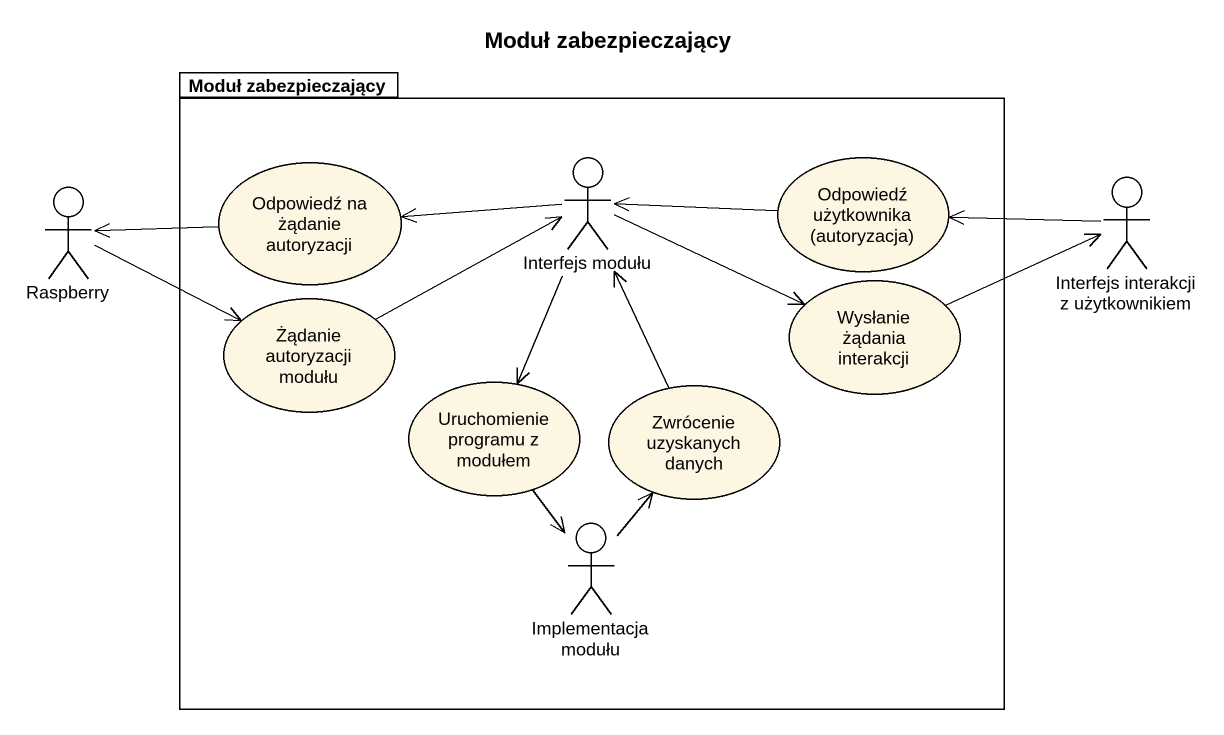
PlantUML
@startuml
title Moduł zabezpieczający
package "Moduł zabezpieczający" as Moduł_zabezpieczający {
  actor "Interfejs modułu" as Interfejs_modułu
  usecase "Odpowiedź użytkownika (autoryzacja)" as Odpowiedź_użytkownika
  usecase "Odpowiedź na żądanie autoryzacji" as Odpowiedź_na_żądanie
  usecase "Żądanie autoryzacji modułu" as Żądanie_autoryzacji_modułu
  usecase "Wysłanie żądania interakcji" as Wysłanie_żądania_interakcji
  usecase "Uruchomienie programu z modułem" as Uruchomienie_programu_z
  usecase "Zwrócenie uzyskanych danych" as Zwrócenie_uzyskanych_danych
  actor "Implementacja modułu" as Implementacja_modułu
}
actor Raspberry
actor "Interfejs interakcji z użytkownikiem" as Interfejs_interakcji_z
Interfejs_modułu -left-> Odpowiedź_na_żądanie
Interfejs_modułu -right-> Wysłanie_żądania_interakcji
Interfejs_modułu --> Uruchomienie_programu_z
Odpowiedź_użytkownika -left-> Interfejs_modułu
Raspberry -right-> Żądanie_autoryzacji_modułu
Odpowiedź_na_żądanie -left-> Raspberry
Interfejs_interakcji_z -left-> Odpowiedź_użytkownika
Żądanie_autoryzacji_modułu -right-> Interfejs_modułu
Wysłanie_żądania_interakcji -right-> Interfejs_interakcji_z
Uruchomienie_programu_z --> Implementacja_modułu
Zwrócenie_uzyskanych_danych -up-> Interfejs_modułu
Implementacja_modułu -up-> Zwrócenie_uzyskanych_danych
@enduml
